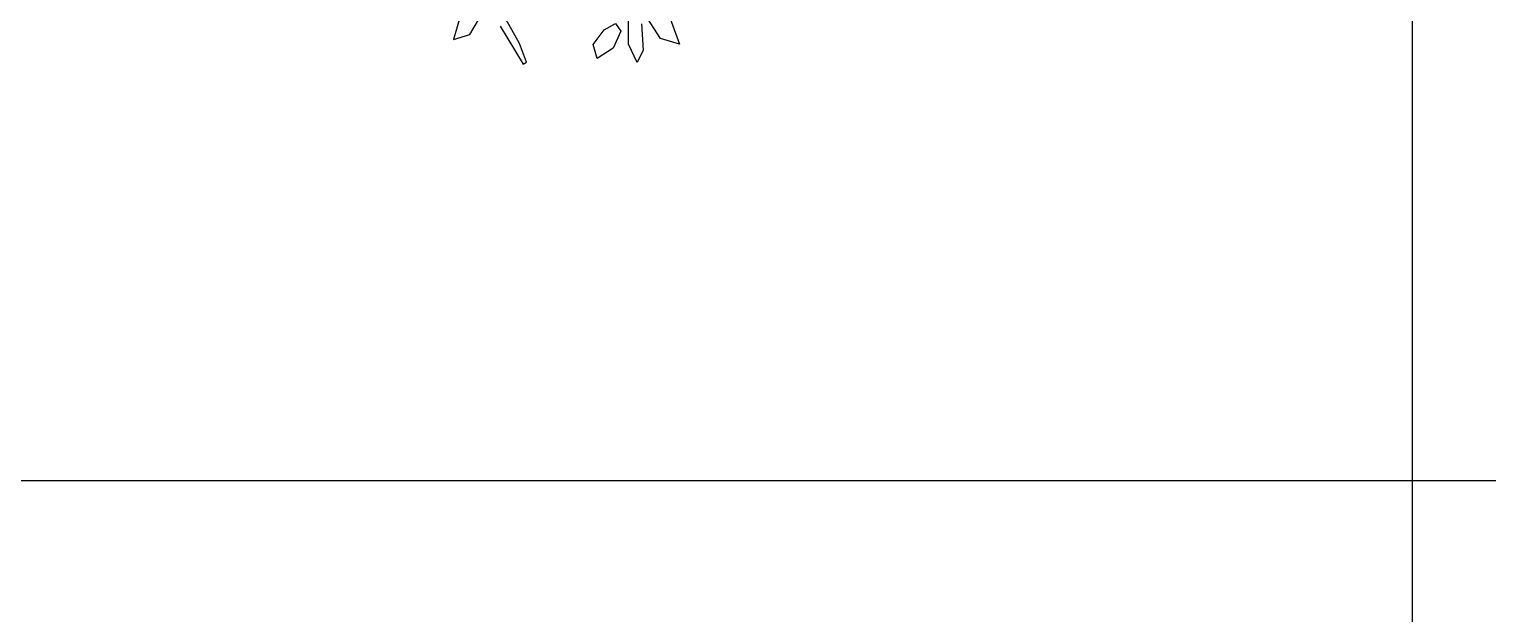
# Model space of a CAD drawing. Header units: inches. Extents: x 7658 to 73799, y 48 to 40262.
# Drawn here: x 64834 to 67061, y 25400 to 26291 of the extents above; entities that cross this region are included whole.
import ezdxf

# ---------------------------------------------------------------- set-up
doc = ezdxf.new("R2010")
doc.units = ezdxf.units.IN
doc.layers.add('www.cad-blocks.net', color=7, linetype='Continuous')

# ---------------------------------------------------------------- blocks, each defined once
blk = doc.blocks.new('A$C516926BB')
for p, q in [((55.5585, 38.5194), (55.5585, 0)), ((0, 24.9084), (62.4121, 24.9084))]:
    blk.add_line(p, q)
blk = doc.blocks.new('A$C50F91C4C')
at = {"color": 0, "linetype": 'ByBlock'}
for p, q in [((0.484, 0.0762), (0.4731, 0.0377)), ((0.4981, 0.0454), (0.5175, 0.079)), ((0.5738, 0.0315), (0.5481, 0.0768)), ((0.7399, 0.0307), (0.7401, 0.0833)), ((0.7891, 0.0392), (0.7639, 0.0778)), ((0.8017, 0.0752), (0.8179, 0.0307)), ((0.4731, 0.0377), (0.4981, 0.0454)), ((0.5442, 0.058), (0.5791, 0)), ((0.6862, 0.0302), (0.7028, 0.0522)), ((0.7028, 0.0522), (0.7203, 0.0622)), ((0.7284, 0.0503), (0.7166, 0.0247)), ((0.7203, 0.0622), (0.7284, 0.0503)), ((0.7601, 0.0617), (0.7622, 0.0213)), ((0.5846, 0.0029), (0.5738, 0.0315)), ((0.6922, 0.0086), (0.6862, 0.0302)), ((0.7166, 0.0247), (0.6922, 0.0086)), ((0.7533, 0.0028), (0.7399, 0.0307)), ((0.8179, 0.0307), (0.7891, 0.0392)), ((0.5791, 0), (0.5846, 0.0029)), ((0.7622, 0.0213), (0.7533, 0.0028))]:
    blk.add_line(p, q, dxfattribs=at)

msp = doc.modelspace()

# ---------------------------------------------------------------- block references
at = {"xscale": 1000, "yscale": 1000, "zscale": 1000}
msp.add_blockref('A$C50F91C4C', (65009.1, 26238.1), dxfattribs=at)
at = {"layer": 'www.cad-blocks.net', "color": 155, "true_color": 0x546d8e, "xscale": 1000, "yscale": 1000, "zscale": 1000}
msp.add_blockref('A$C516926BB', (11386.7, 694.4), dxfattribs=at)

doc.saveas('drawing.dxf')
